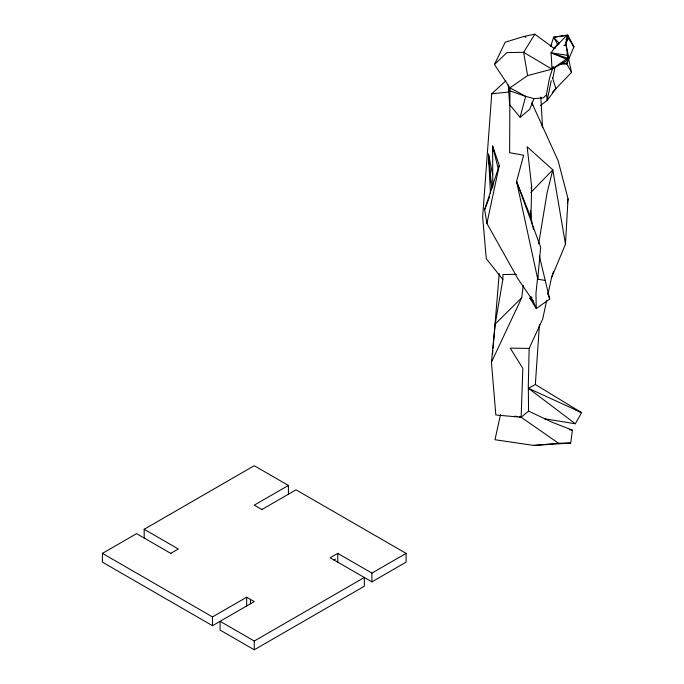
<?xml version="1.0" encoding="UTF-8"?>
<svg xmlns="http://www.w3.org/2000/svg" width="684" height="684" viewBox="0 0 684 684"><rect width="100%" height="100%" fill="white"/><g stroke="black" fill="none" stroke-linecap="round" stroke-linejoin="round"><path stroke-width="1.03" d="M539.394 256.09L549.714 299.096L536.247 308.569L535.965 293.274L537.761 276.079M547.978 294.265L551.492 277.764L565.463 244.239L552.817 169.854L527.15 146.786L531.63 186.356L530.981 217.863L533.477 229.285M546.661 300.447L542.711 319.009L529.142 348.421L528.313 385.545L528.57 411.101L521.148 417.249L495.832 414.991L491.437 362.204L495.216 323.985L502.843 279.448L502.962 274.523L516.369 274.344M528.57 411.101L551.894 422.139L572.423 430.142L570.678 443.027L558.52 443.232L521.148 417.249L522.832 368.394L510.221 348.147L529.142 348.421M555.664 48.068L554.091 48.384L534.82 34.2L523.987 36.44L505.219 42.177L494.455 64.552L509.956 87.834L509.606 152.686L523.662 155.242L516.565 181.457L537.761 279.2L544.9 280.38M565.463 244.239L568.045 198.813L558.153 160.783L532.853 105.088L532.032 102.001M535.35 384.502L581.58 412.632L575.338 423.764L528.399 388.281L535.35 384.502L539.428 324.618M505.904 80.746L491.745 93.776L482.647 217.025L486.273 258.697L502.843 279.448M492.514 354.671L492.865 350.456M493.036 348.353L499.217 273.617M537.761 279.2L540.659 247.155L516.565 181.457L530.981 217.863L530.468 210.621M491.437 362.204L521.738 297.737L523.234 285.476M552.262 92.408L571.525 72.41L566.762 63.8L567.07 61.885M538.65 243.803L547.097 192.777L552.817 169.854L530.775 192.555M567.344 203.003L568.045 198.813M550.817 45.973L553.578 37.252L566.985 35.235L566.138 45.118L568.772 57.43L568.071 59.833L551.979 69.152L527.595 75.591L509.956 87.834L525.671 96.35L533.965 98.616L543.472 97.846L546.413 94.82L549.414 78.498L553.228 66.331M552.877 78.173L555.049 67.117M551.236 80.686L547.149 100.471L540.386 105.516M531.126 296.54L529.92 298.301L536.247 308.569L533.05 300.789L518.044 279.004L486.923 223.42L499.277 165.468L492.591 145.991L492.796 187.048M500.5 414.615L494.985 439.718L533.845 445.438L570.678 443.027M508.246 84.97L509.674 104.72L520.105 117.246L525.671 96.35L510.187 90.946M531.049 188.288L531.63 186.356M551.492 277.764L553.433 271.659M486.923 223.42L484.64 209.637L499.277 165.468M510.273 87.39L508.528 92.075L491.745 93.776M484.64 209.637L489.573 196.804M550.988 46.444L551.663 44.691L550.321 46.238M533.965 98.616L529.69 109.363L520.105 117.246M565.933 43.631L568.207 38.03L567.823 35.123L553.578 37.252L557.768 44.4M559.503 64.476L566.762 63.8L573.944 46.811L567.823 35.123M557.383 45.298L558.683 42.724L553.578 37.252M565.873 42.511L568.207 38.03L566.985 35.235L554.091 48.384L551.116 52.822L551.979 69.152L568.772 57.43L568.071 59.833L551.116 52.822L567.335 55.284L568.378 58.003L567.72 58.234L551.116 52.822M565.848 42.374L568.207 38.03L573.944 46.811L572.67 45.64M534.82 34.2L523.636 52.317L527.595 75.591M550.534 46.307L551.663 44.691M554.091 48.384L558.683 42.724L558.76 44.451M495.216 323.985L521.738 297.737M494.455 64.552L506.929 52.6L523.636 52.317L551.979 69.152M566.643 39.39L568.207 38.03L565.865 39.817M102.42 553.373L212.502 616.925L246.659 597.209L254.251 601.587L212.502 625.698L102.42 562.145L102.42 553.373L136.586 533.657L170.949 553.493M144.179 538.034L144.179 529.271L254.251 465.719L288.417 485.443L288.417 494.207M170.743 553.373L178.336 548.995L144.179 529.271M288.417 485.443L254.251 505.168L261.844 509.546M261.639 509.666L296.01 489.821L406.082 553.373L406.082 562.145L371.925 581.862L330.167 557.759L337.759 553.373L371.925 573.098L406.082 553.373M333.963 559.948L335.485 559.076M254.251 641.036L364.333 577.484L364.333 586.248L254.251 649.8L220.094 630.075L220.094 621.311L254.251 641.036L254.251 649.8M564.232 45.657L566.138 45.118L568.071 59.833L567.335 55.284L568.378 58.003M533.05 300.789L529.92 298.301L531.819 297.771M564.274 45.486L566.138 45.118L564.257 45.272M529.92 298.301L531.921 297.993M533.845 445.438L558.52 443.232M569.327 429.791L572.423 430.142M544.404 418.745L575.338 423.764M561.641 62.894L566.762 63.8L562.787 62.552M515.018 416.154L517.061 416.522M519.105 416.881L521.148 417.249M561.675 62.552L566.762 63.8M523.987 36.44L525.945 37.269M528.399 388.281L581.58 412.632L575.167 409.485M531.417 103.54L532.853 105.088M547.679 293.077L549.714 299.096M552.415 77.531L555.921 88.715L547.149 100.471L546.55 93.46M498.32 169.102L492.591 145.991L493.155 151.232M568.447 58.174L571.525 72.41M492.728 174.762L488.47 154.105L490.454 193.281M542.01 124.531L542.643 127.66M491.787 188.912L488.47 154.105L490.796 182.542M540.856 97.025L542.506 127.669M371.925 573.098L371.925 581.862M337.759 553.373L337.759 562.145M250.455 599.398L250.455 603.775M246.659 597.209L246.659 605.973M212.502 616.925L212.502 625.698"/></g></svg>
